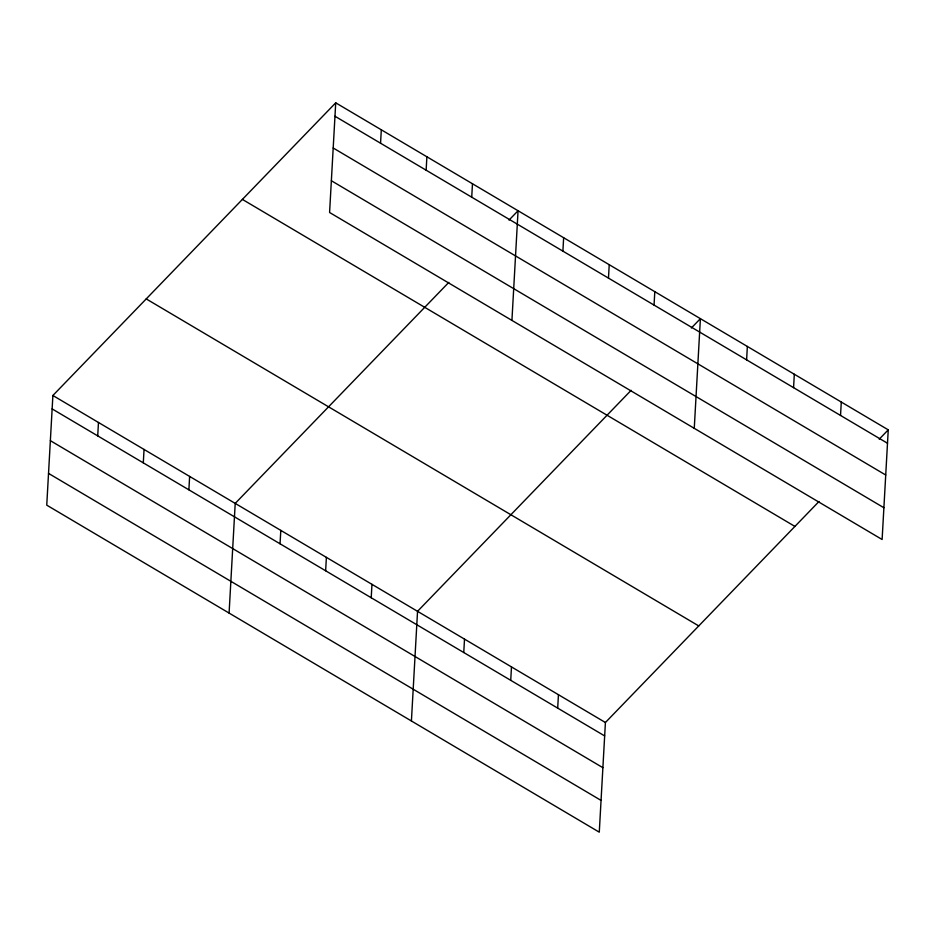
<?xml version="1.0" encoding="UTF-8"?>
<svg xmlns="http://www.w3.org/2000/svg" width="935" height="935" viewBox="0 0 935 935"><rect width="100%" height="100%" fill="white"/><g stroke="black" fill="none" stroke-linecap="round" stroke-linejoin="round"><path stroke-width="1.4" d="M335.723 102.827L329.587 212.49L882.114 539.507L888.25 429.843L335.723 102.827L52.886 395.493L46.75 505.157L599.277 832.173L605.413 722.51L819.002 501.499M97.719 435.885L98.467 422.468M143.3 462.86L144.048 449.443M188.882 489.835L189.63 476.429M229.087 613.079L235.211 503.404L448.812 282.393M280.044 543.796L280.804 530.379M325.637 570.771L326.385 557.365M380.557 143.219L381.305 129.801M371.218 597.757L371.966 584.34M426.138 170.193L426.886 156.788M411.412 720.99L417.548 611.315L631.137 390.316M471.719 197.18L472.479 183.763M463.76 652.525L464.508 639.119M511.924 320.413L518.06 210.737L509.026 220.087M510.732 680.329L511.48 666.912M562.893 251.129L563.641 237.724M557.692 708.122L558.44 694.705M608.475 278.116L609.223 264.698M654.056 305.091L654.804 291.673M694.261 428.324L700.397 318.66L691.362 327.998M746.609 359.87L747.357 346.453M793.57 387.663L794.318 374.245M840.53 415.456L841.29 402.05M879.216 439.193L888.25 429.843M334.975 116.244L887.502 443.248M333.199 147.999L885.726 475.015M331.364 180.735L883.891 507.74M242.387 199.4L794.914 526.417M146.222 298.908L698.749 625.924M52.886 395.493L605.413 722.51M52.126 408.899L604.653 735.915M50.361 440.666L602.876 767.682M48.526 473.391L601.053 800.407"/></g></svg>
